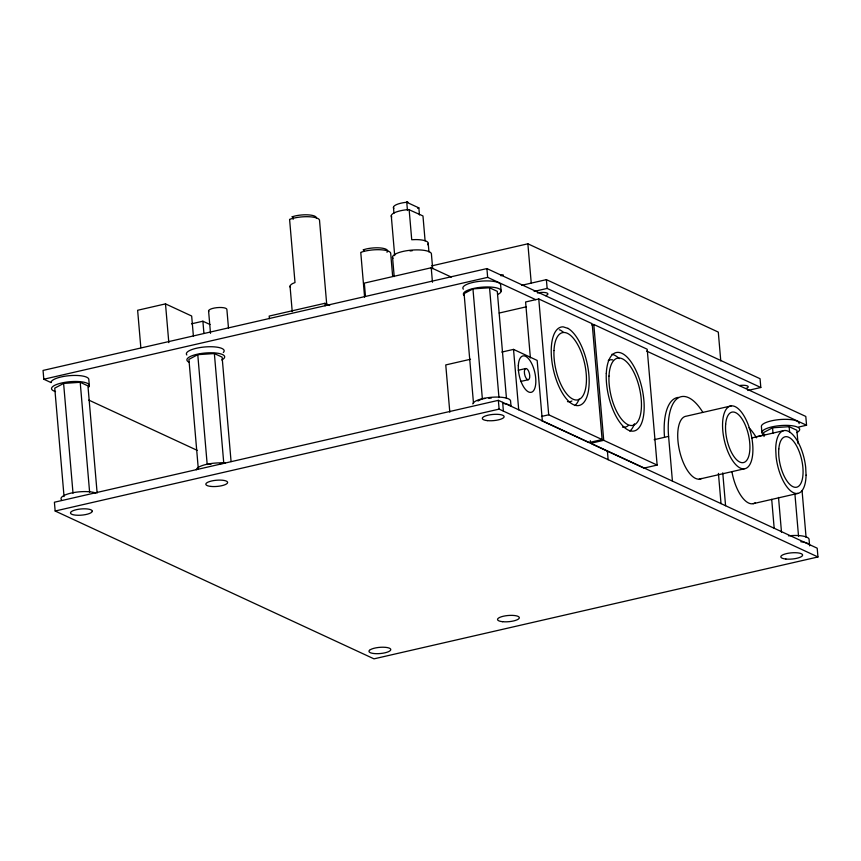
<?xml version="1.0" encoding="UTF-8"?>
<svg xmlns="http://www.w3.org/2000/svg" width="861" height="861" viewBox="0 0 861 861"><rect width="100%" height="100%" fill="white"/><g stroke="black" fill="none" stroke-linecap="round" stroke-linejoin="round"><path stroke-width="1.29" d="M97.132 493.019L87.94 385.889L80.202 382.295L63.606 383.425L54.749 388.139L64.048 496.603M231.071 461.582L222.116 357.132L214.367 353.548L197.772 354.667L188.914 359.381L198.331 469.191M506.472 398.471L497.292 291.352L489.543 287.757L472.947 288.876L464.09 293.601L473.507 403.4M477.93 401.043L482.354 398.686L484.915 398.514M798.039 443.652L796.888 430.263L789.15 426.679L772.543 427.799L763.696 432.513L764.041 436.527M417.703 208.405L418.855 207.888L419.458 214.949M193.391 336.07L191.669 316.019L165.495 303.879L137.631 310.272L140.838 347.704M431.512 265.92L527.868 243.803L718.3 332.098L720.775 360.953M451.325 277.081L431.221 267.76L364.332 283.108L365.462 296.292M191.486 323.833L202.884 321.218L210.019 324.522M329.677 305.494L324.92 303.287L269.181 316.073L269.407 318.688M798.696 427.034L806.553 425.226L805.799 416.444L486.906 268.578L43.05 370.434L43.803 379.227L51.111 382.607M43.803 379.227L487.66 277.36L535.725 299.66M500.865 275.746L503.405 275.165L500.725 275.111M521.551 285.346L546.391 279.642L760.059 378.711L760.812 387.493L747.789 390.485M534.121 291.416L547.144 288.424L760.812 387.493M541.601 420.642L588.946 442.586L602.119 439.573L592.185 323.725L538.771 298.961L525.597 301.985L530.387 357.907M499.197 313.038L526.34 306.807M591.765 324.931L593.789 324.468L647.203 349.232L657.137 465.08L643.963 468.104L591.765 443.899M470.515 359.252L445.761 364.924L449.808 412.182M501.802 352.074L513.522 349.394L537.167 360.425L542.344 420.814L817.197 548.188L817.95 556.97L373.997 658.848L55.158 511.014L54.404 502.232L498.358 400.343L542.344 420.814M518.247 370.241L525.92 368.497M520.528 381.498L528.202 379.744A5.747 2.443 77.1 0 0 528.611 371.113A5.747 2.443 77.1 0 0 524.371 371.5A5.747 2.443 77.1 0 0 528.202 379.744M55.158 511.014L499.111 409.126L817.95 556.97M541.515 416.444L548.705 414.798L602.119 439.573M731.312 405.865L686.475 416.154A32.18 13.722 77.1 0 0 679.738 451.648A32.18 13.722 77.1 0 0 701.607 478.436M657.137 465.08L603.722 440.315L590.549 443.329L590.323 440.671M654.166 439.691L668.588 436.376A52.295 22.3 77.1 0 1 677.585 398.331A52.295 22.3 77.1 0 1 702.662 412.085M755.495 436.947L764.654 434.848M751.707 437.969L783.736 430.618M699.304 479.136L744.152 468.847A32.18 13.722 77.1 0 0 746.444 420.523A32.18 13.722 77.1 0 0 722.605 422.697A32.18 13.722 77.1 0 0 744.152 468.847M753.192 503.674L798.029 493.375M488.747 398.256L491.297 398.083M211.01 464.208L207.189 464.466L197.772 354.667M219.953 463.605L223.785 463.347L214.367 353.548M425.108 240.897L422.966 215.95L408.717 209.557A17.242 4.897 -4.9 0 0 391.787 217.004M559.306 329.785L560.393 330.129A40.23 17.155 77.1 0 1 563.374 332.303M418.855 207.888L406.575 202.195L407.963 202.152L404.261 202.561A14.346 4.068 -4.9 0 0 393.886 208.34M646.589 351.062L806.553 425.226M88.834 400.107L197.169 450.335M809.62 545.831L809.103 539.793A18.964 5.381 -4.9 0 0 788.472 535.833M802.054 490.522L806.079 537.393M789.15 426.679L789.602 432.028M794.886 493.622L798.556 536.478M772.543 427.799L773.006 433.158M778.516 497.432L781.497 532.249M771.704 499.337L774.179 528.245M761.888 432.244L761.372 426.206A18.964 5.381 -4.9 0 1 780.981 419.468A18.964 5.381 -4.9 0 1 799.137 423.644M722.756 472.85L725.575 505.708M718.429 473.378L721.023 503.61M668.588 436.376L672.419 481.073M607.382 450.938L608.135 459.72M593.789 324.468L603.722 440.315M546.391 279.642L547.144 288.424M538.771 298.961L548.705 414.798M527.868 243.803L531.248 283.151M513.522 349.394L518.709 409.782M501.167 291.287L500.65 285.249A18.964 5.381 -4.9 0 0 480.018 281.278A18.964 5.381 -4.9 0 0 463.326 289.178M511.025 406.231L510.605 401.398A18.964 5.381 -4.9 0 0 492.449 397.212A18.964 5.381 -4.9 0 0 472.829 403.949M489.543 287.757L498.96 397.556M498.358 400.343L499.111 409.126M486.906 268.578L487.66 277.36M472.947 288.876L482.354 398.686M432.674 268.729L431.447 254.35A19.545 5.553 -4.9 0 0 410.18 250.26A19.545 5.553 -4.9 0 0 392.993 258.397M431.221 267.76L432.459 282.257M428.218 243.405L428.95 251.939M409.136 209.535L411.73 239.735L415.734 239.584A17.242 4.897 -4.9 0 1 427.573 244.728M406.758 202.281L407.468 210.514M393.455 207.318L393.961 213.194M391.271 215.767L394.693 255.609M392.519 256.987L394.209 276.585M392.648 276.166L390.722 253.694A17.532 4.983 -4.9 0 0 380.573 249.755A17.532 4.983 -4.9 0 0 361.405 252.144L360.759 252.413L364.601 297.131M364.268 251.401L364.117 249.572L363.127 249.851L366.237 248.969A14.626 4.154 -4.9 0 1 382.349 248.183A14.626 4.154 -4.9 0 1 386.966 252.262M326.685 303.987L319.549 220.685A17.532 4.983 -4.9 0 0 309.39 216.757A17.532 4.983 -4.9 0 0 290.222 219.135L289.587 219.404L295 282.548L292.718 283.506A17.532 4.983 -4.9 0 0 290.469 287.456M324.92 303.287L325.146 305.892M293.17 219.307L292.934 216.563L291.954 216.843L295.054 215.971A14.626 4.154 -4.9 0 1 316.428 218.134M290.049 286.186L292.223 311.585M228.488 328.127L226.895 309.573A9.191 2.615 -4.9 0 0 216.886 307.657A9.191 2.615 -4.9 0 0 208.803 311.478M208.577 310.821L210.504 333.347M202.884 321.218L203.917 333.25M165.495 303.879L168.821 342.646M89.35 385.803L88.834 379.766A18.964 5.381 -4.9 0 0 70.677 375.579A18.964 5.381 -4.9 0 0 51.057 382.316M80.202 382.295L89.609 492.105M63.606 383.425L73.013 493.224M502.684 402.356L503.373 411.149M755.409 502.684A32.18 13.722 77.1 0 1 731.925 471.71M748.995 427.745A52.295 22.3 77.1 0 1 756.475 437.818M611.902 354.269A40.23 17.155 77.1 0 1 619.263 358.617M634.439 423.773A40.23 17.155 77.1 0 1 629.8 431.113M628.067 425.743A34.483 14.702 77.1 0 1 622.492 427.131M608.264 360.501A34.483 14.702 77.1 0 1 612.709 359.866M579.13 399.063A40.23 17.155 77.1 0 1 574.879 405.531M571.919 400.978A34.483 14.702 77.1 0 1 567.474 401.613M409.997 250.938A17.242 4.897 -4.9 0 1 412.247 250.734M739.502 385.524A7.179 2.045 -4.9 0 1 747.423 385.943A7.179 2.045 -4.9 0 1 745.949 388.515M537.436 292.966A7.179 2.045 -4.9 0 1 546.617 292.869A7.179 2.045 -4.9 0 1 545.637 295.635M189.065 362.201A18.964 5.381 -4.9 0 1 206.511 352.913A18.964 5.381 -4.9 0 1 221.772 359.984M186.837 354.98A18.964 5.381 -4.9 0 1 205.994 346.875A18.964 5.381 -4.9 0 1 223.322 352.504M55.535 391.572A18.964 5.381 -4.9 0 1 67.083 382.026A18.964 5.381 -4.9 0 1 88.522 387.256M764.051 434.805A18.964 5.381 -4.9 0 1 781.497 425.506A18.964 5.381 -4.9 0 1 796.769 432.588M463.853 295.215A18.964 5.381 -4.9 0 1 485.464 286.982A18.964 5.381 -4.9 0 1 498.271 294.182M61.475 499.843A18.964 5.381 -4.9 0 1 72.582 492.783A18.964 5.381 -4.9 0 1 95.797 493.009M503.663 403.508A18.964 5.381 -4.9 0 1 510.67 406.069M800.805 541.752A18.964 5.381 -4.9 0 1 809.157 544.464M196.33 469.762A18.964 5.381 -4.9 0 1 225.291 463.11M664.531 437.313A52.295 22.3 77.1 0 1 678.403 397.405M92.288 511.305L91.815 512.144A10.945 3.11 -4.9 0 1 78.168 515.276L75.574 515.147A10.945 3.11 -4.9 0 1 76.306 509.69A10.945 3.11 -4.9 0 1 92.288 511.305M369.455 650.346L368.982 651.185A10.945 3.11 -4.9 0 0 384.975 652.81A10.945 3.11 -4.9 0 0 385.696 647.354L383.113 647.214A10.945 3.11 -4.9 0 0 369.455 650.346M567.991 328.385L563.191 326.857A40.23 17.155 77.1 0 0 557.153 382.219A40.23 17.155 77.1 0 0 588.203 392.132A40.23 17.155 77.1 0 0 567.991 328.385M806.068 475.143L805.681 467.275A32.18 13.722 77.1 0 0 789.408 431.878A32.18 13.722 77.1 0 0 775.707 448.861L776.095 456.728A32.18 13.722 77.1 0 0 792.357 492.115A32.18 13.722 77.1 0 0 806.068 475.143M502.62 621.696A10.945 3.11 -4.9 0 0 519.334 617.854A10.945 3.11 -4.9 0 0 503.341 616.239A10.945 3.11 -4.9 0 0 502.62 621.696M210.902 486.433A10.945 3.11 -4.9 0 0 227.627 482.601A10.945 3.11 -4.9 0 0 211.634 480.976A10.945 3.11 -4.9 0 0 210.902 486.433M487.401 420.631A10.945 3.11 -4.9 0 0 504.126 416.799A10.945 3.11 -4.9 0 0 488.133 415.174A10.945 3.11 -4.9 0 0 487.401 420.631M518.311 365.602A18.673 7.932 77.1 0 0 530.774 392.39A18.673 7.932 77.1 0 0 532.087 364.354A18.673 7.932 77.1 0 0 518.311 365.602M778.807 448.947A25.862 11.021 77.1 0 0 795.392 487.326A25.862 11.021 77.1 0 0 798.448 449.733A25.862 11.021 77.1 0 0 778.807 448.947M785.899 559.037A10.945 3.11 -4.9 0 0 802.613 555.194A10.945 3.11 -4.9 0 0 786.62 553.58A10.945 3.11 -4.9 0 0 785.899 559.037M606.295 373.437A40.23 17.155 77.1 0 0 633.222 431.124A40.23 17.155 77.1 0 0 636.096 370.704A40.23 17.155 77.1 0 0 606.295 373.437M553.978 350.545A34.483 14.702 77.1 0 0 577.064 399.988A34.483 14.702 77.1 0 0 579.518 348.199A34.483 14.702 77.1 0 0 553.978 350.545M608.996 376.053A34.483 14.702 77.1 0 0 632.082 425.495A34.483 14.702 77.1 0 0 634.535 373.717A34.483 14.702 77.1 0 0 608.996 376.053M725.662 424.161A25.862 11.021 77.1 0 0 742.171 462.68A25.862 11.021 77.1 0 0 745.357 425.226A25.862 11.021 77.1 0 0 725.662 424.161"/></g></svg>
